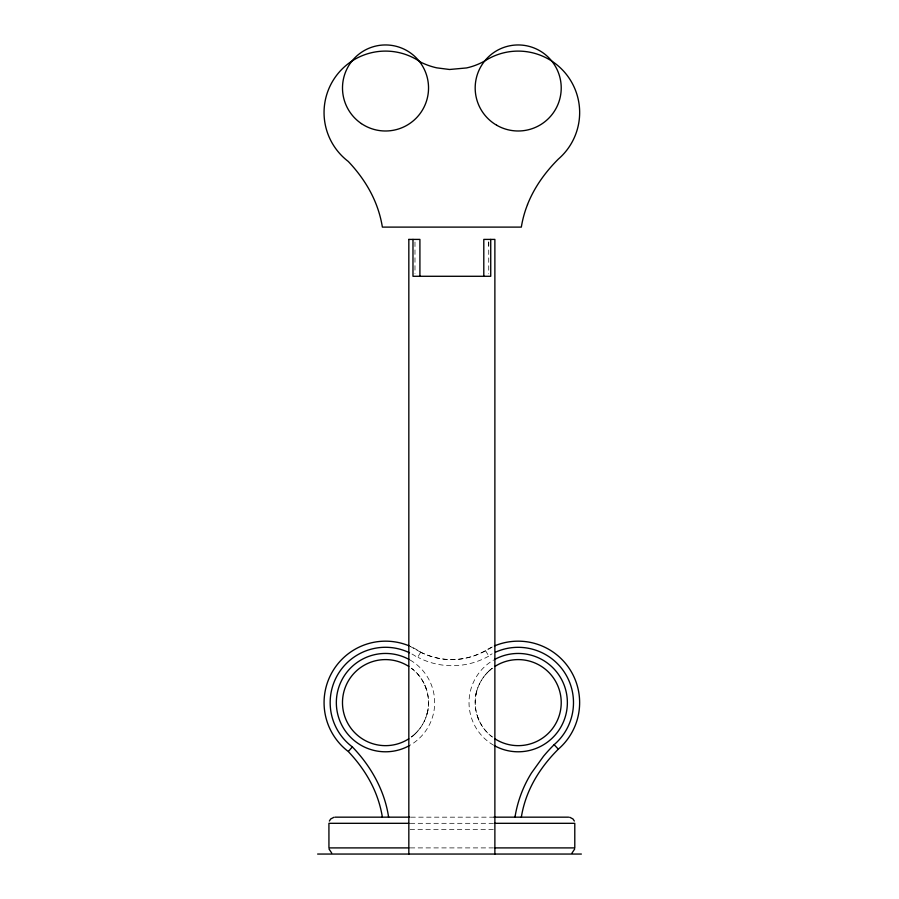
<?xml version="1.0" encoding="UTF-8"?>
<svg xmlns="http://www.w3.org/2000/svg" width="899" height="899" viewBox="0 0 899 899"><rect width="100%" height="100%" fill="white"/><g stroke="black" fill="none" stroke-linecap="round" stroke-linejoin="round"><path stroke-width="0.67" stroke-dasharray="4.5 3.37" d="M488.73 245.551L488.73 241.865M427.935 709.794L426.789 715.143C431.846 698.321 425.721 678.835 411.528 668.35M475.773 695.444L476.919 690.106C471.863 706.929 477.987 726.403 492.18 736.888M427.182 713.323C424.957 722.155 419.721 730.01 412.877 735.955L416.878 732.078M476.526 691.915C478.751 683.083 483.988 675.228 490.832 669.283L486.831 673.171M420.518 652.517L417.541 657.517A55.322 55.322 0 0 0 410.686 653.359M420.653 652.292L420.698 652.225A71.437 71.437 0 0 0 436.7 657.899C456.119 662.72 476.504 657.191 493 646.561M489.404 670.643L492.18 668.35M411.528 736.888L414.304 734.595M410.843 817.169L493.866 817.169M410.281 823.315L493.427 823.315M410.101 829.462L493.607 829.462M410.281 847.903L493.427 847.903M420.698 652.225L410.068 646.302A61.469 61.469 0 0 1 420.698 652.225C434.745 659.214 451.186 661.394 466.536 658.001A65.481 65.481 0 0 0 485.471 650.606A61.469 61.469 0 0 1 493.382 646.392M485.516 650.685L488.651 655.854A55.322 55.322 0 0 1 492.146 653.82M478.886 720.121L476.919 715.143L477.56 716.773M424.822 685.117L426.789 690.106L426.148 688.477M488.73 242.134L488.73 273.824M414.978 242.033L414.978 273.644M488.708 656.158A74.302 74.302 0 0 1 418.136 657.416M410.101 660.035A49.175 49.175 0 0 1 410.101 745.204M411.293 668.182A43.028 43.028 0 0 1 411.293 737.068M493.607 745.204A49.175 49.175 0 0 1 493.607 660.035M492.416 737.068A43.028 43.028 0 0 1 492.416 668.182"/><path stroke-width="1.35" d="M515.105 817.169L515.262 816.191M574.686 849.027L572 853.05M329.36 821.057L330.72 818.967L333.956 817.27M409.494 652.764A55.322 55.322 0 0 0 352.374 746.923L348.542 751.216M408.865 239.404L419.912 239.404L419.912 276.285M335.069 817.169L409.764 817.169M493.944 817.169L568.64 817.169M408.899 823.315L328.922 823.315L328.944 847.903L408.899 847.903M494.81 823.315L574.787 823.315L574.787 847.903L494.81 847.903M317.628 854.05L581.372 854.05M569.752 817.27L572.978 818.967L574.349 821.057M331.709 853.05L329.023 849.027M352.374 746.923C370.736 765.959 384.446 790.086 388.492 816.438M558.088 748.934L554.132 744.675A55.322 55.322 0 0 0 495.787 652.045M388.503 816.494L388.604 817.169M494.877 854.05L494.877 239.404L483.797 239.404L483.797 276.285M490.73 239.404L490.73 276.285L412.978 276.285L412.978 239.404M408.831 239.404L408.831 854.05M521.33 817.169A109.206 109.206 0 0 1 525.893 799.02C532.41 780.051 544.176 763.262 558.313 749.182A61.469 61.469 0 0 0 494.405 645.943M409.056 645.842A61.469 61.469 0 0 0 348.273 751.519C360.308 764.206 370.354 778.972 376.557 795.39A112.161 112.161 0 0 1 382.378 817.169M553.975 744.844A167.686 167.686 0 0 0 543.524 756.239L531.478 772.983A118.825 118.825 0 0 0 515.149 816.168M409.079 745.777A49.175 49.175 0 0 1 336.338 702.625A49.175 49.175 0 0 1 409.079 659.461M408.775 738.821A43.028 43.028 0 0 1 352.992 730.797A43.028 43.028 0 0 1 352.992 674.441A43.028 43.028 0 0 1 408.775 666.429M494.63 659.461A49.175 49.175 0 0 1 567.37 702.625A49.175 49.175 0 0 1 494.63 745.777M494.933 666.429A43.028 43.028 0 0 1 550.716 674.441A43.028 43.028 0 0 1 550.716 730.797A43.028 43.028 0 0 1 494.933 738.821M527.522 204.534L525.893 208.961A109.206 109.206 0 0 0 521.33 227.11L382.378 227.11A112.161 112.161 0 0 0 376.557 205.332C370.354 188.914 360.308 174.148 348.273 161.46A61.469 61.469 0 0 1 335.855 76.336A61.469 61.469 0 0 1 420.698 62.166A71.437 71.437 0 0 0 436.7 67.841L449.545 69.493L466.536 67.942A65.481 65.481 0 0 0 485.471 60.536A61.469 61.469 0 0 1 567.629 76.033A61.469 61.469 0 0 1 558.313 159.123C545.288 172.114 534.276 187.352 527.522 204.534M496.686 125.231A43.028 43.028 0 0 0 561.223 87.978A43.028 43.028 0 0 0 496.686 50.715A43.028 43.028 0 0 0 496.686 125.231M361.398 123.601A43.028 43.028 0 0 0 428.43 91.046A43.028 43.028 0 0 0 366.713 49.276A43.028 43.028 0 0 0 361.398 123.601"/></g></svg>
